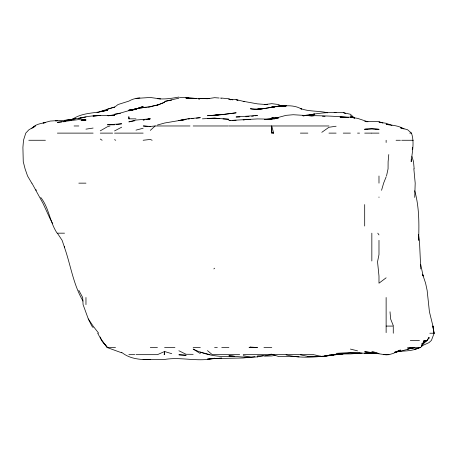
<?xml version="1.0" encoding="UTF-8"?>
<svg xmlns="http://www.w3.org/2000/svg" width="457" height="457" viewBox="0 0 457 457"><rect width="100%" height="100%" fill="white"/><g stroke="black" fill="none" stroke-linecap="round" stroke-linejoin="round"><path stroke-width="0.69" d="M64.511 246.3L64.528 247.563C70.772 265.374 73.286 284.602 83.043 301.066M411.26 159.105L411.197 161.704C412.14 152.25 414.665 142.338 411.477 133.118L407.57 129.737L400.423 127.737L401.617 128.297M388.776 154.557L388.113 161.704L388.062 168.85L386.508 175.996M412.243 149.359L412.568 147.411M381.561 190.295L383.623 183.148L386.131 176.865M422.588 274.24L425.593 283.203L427.129 290.349L429.42 311.788L432.945 326.081L434.15 333.227L431.437 340.374L429.014 342.619L421.868 345.875M397.824 351.387C405.17 350.965 412.917 351.085 419.566 347.52L414.716 349.314L420.52 347.52L421.868 346.2L424.125 340.374L425.993 340.374L421.868 345.8M422.114 345.195L424.125 340.374M429.014 338.74L429.014 337.38L427.301 340.374L422.954 343.95M429.014 337.38L427.146 340.374L425.97 341.185M422.782 343.853L425.993 340.374M31.864 128.428C35.149 124.258 40.782 123.464 45.683 122.539M213.847 268.905L214.607 268.202M150.29 130.382L155.152 125.972L190.003 125.972M33.155 127.771L35.332 125.972L28.791 129.879L25.775 133.118L23.501 140.265L22.907 147.411L23.256 161.704L25.084 168.85L27.569 175.996L31.767 183.148M114.553 107.195L118.032 104.533L128.845 101.117A24.472 24.472 0 0 1 139.882 97.929M386.131 277.805L378.984 283.203L378.984 276.057L377.539 261.758L378.984 254.612L378.984 240.319M321.808 132.33L328.96 127.263L336.106 126.223M107.406 109.217L106.39 109.92L107.406 109.217L114.553 107.047L100.26 111.525L107.406 110.223C95.684 113.633 82.591 112.016 72.246 119.437M423.628 342.801L424.799 341.996M100.26 130.851L107.406 126.743L110 125.972M114.553 130.925L121.699 127.177M159.036 104.533L164.583 102.271L157.437 105.121L150.29 106.641L159.036 104.533L157.437 105.121M136.643 108.875L143.144 106.407L135.992 109.029L143.144 107.127L128.845 110.434L135.346 109.154L128.845 110.131L135.346 109.126M73.743 119.3L71.675 119.54L73.543 118.826M397.824 350.947L400.423 350.028L393.277 353.421L388.936 354.666L386.131 354.843L364.692 351.713L370.541 352.364M97.01 112.679L99.609 111.879M157.437 125.024L164.583 123.024L186.022 119.386L181.475 120.488M132.096 110.28L135.992 109.24C128.634 110.057 121.853 113.187 114.553 114.29L120.402 113.387M135.992 130.131L143.144 128.246M100.74 111.679L107.406 109.966L100.26 111.679M178.876 98.175L164.583 101.437L171.729 100.106M233.453 356.06L228.9 355.82C240.308 356.746 252.093 358.602 263.335 355.723M146.56 119.58L149.982 118.826L145.88 119.534M84.019 117.443L78.821 118.466C90.395 114.975 102.608 115.53 114.553 115.347L113.256 115.398M302.968 115.798L314.662 114.056L308.818 114.97C317.809 113.319 326.949 112.194 336.106 112.639M55.428 120.877L71.675 119.843L65.174 120.408M134.695 120.774L128.845 121.882L135.992 120.054L150.29 118.826L146.389 119.471M306.219 115.41L307.515 115.17L302.968 115.467L314.016 115.855M186.022 119.271L178.876 120.557L187.604 118.826L200.315 117.683L196.419 118.117M335.558 354.369L328.96 355.152L350.399 353.021L377.036 353.392M71.675 119.54L75.668 118.826M275.034 355.369L271.784 355.952L264.637 356.14M394.58 352.313L400.423 351.267L407.57 349.325L411.037 347.52L407.57 349.199L414.716 347.771L407.57 348.994M56.08 120.854L57.382 120.625L50.236 121.065L43.084 123.007L45.683 122.596M286.076 105.898C274.046 105.424 262.438 110.743 250.345 108.755C262.421 110.783 274.029 105.253 286.076 105.898L280.878 106.264C287.784 105.413 295.313 105.321 301.431 109.034M144.509 119.774L143.144 120.008L144.441 119.797M278.93 106.053L271.784 107.298L275.034 106.887M273.646 119.031L274.891 118.826M254.892 356.694L243.198 357.98L214.607 358.591L215.91 358.511M139.893 108.246L135.992 108.869L129.497 110.777L135.992 108.835L143.144 107.424L150.29 106.812L147.691 107.144M141.19 108.041L142.493 107.829M64.528 120.465L85.967 117.061M271.669 354.666L264.637 355.797L257.491 355.889L257.491 357.031M85.967 129.148L93.114 128.051M251.641 116.306L253.589 116.009M254.892 115.815L257.491 115.427L236.052 116.981L239.948 116.929M278.239 117.923L272.041 118.826L276.177 118.352M108.058 115.855L114.553 114.941L107.406 115.638L111.954 115.455M116.501 124.521L121.699 123.79L107.406 124.801L114.553 124.795M335.004 354.666L343.253 353.764C324.396 356.032 304.813 359.585 286.076 354.883M328.96 355.506L330.32 355.317M333.719 354.855L331.679 355.135L333.719 354.826M178.876 97.055C171.809 98.364 164.651 99.483 157.437 98.678M336.106 354.272L338.706 353.929M340.002 353.758L341.95 353.507M143.789 107.646L146.389 107.309M81.42 120.157L85.967 119.58L81.42 119.991M327.006 355.752L324.407 356.083L328.96 355.649L321.808 356.563L314.662 354.889M276.331 106.727L277.633 106.561L271.784 106.864L277.633 106.481M377.036 353.038L371.838 353.684L364.692 353.141L374.437 353.027M187.884 119.049L189.746 118.826M332.313 354.992L333.661 354.826M143.144 140.265L150.29 139.442L152.135 140.265M191.803 118.614L193.168 118.472M331.765 355.1L343.253 353.969L350.399 353.912L362.093 353.027M135.992 98.415L150.29 97.478L160.681 98.946M265.288 119.505L271.784 118.854L264.637 119.443L271.784 119.346M243.198 119.991L244.495 119.865M248.391 119.488L250.345 119.3L243.198 119.374L247.745 119.505M155.152 125.972L150.29 126.435L143.264 125.972L147.48 126.355M61.929 121.91L57.382 122.327L78.821 119.563L85.967 120.631L84.019 120.522M63.226 121.79L65.825 121.608M281.529 106.235L286.076 105.83L278.93 105.698M202.44 118.826L214.607 118.157L228.9 119.266L223.027 118.871M334.153 112.639L343.253 112.336L345.635 113.667M336.106 353.347L350.399 352.547M217.206 358.425L221.754 358.134L207.461 359.093L214.607 358.219C197.99 362.338 181.28 356.597 164.583 359.465C150.222 359.139 133.787 362.121 121.699 352.381M293.223 356.477L278.93 356.643L271.784 354.209L264.637 354.666L243.198 354.666M317.261 356.237L307.515 356.334L300.369 354.815M367.291 129.257L364.692 129.251L371.838 128.817L378.984 129.314L375.734 129.291M364.692 129.251L371.838 128.823L378.984 129.314M314.662 356.631L321.162 356.237L314.662 356.603L307.515 356.334M245.797 116.752L249.042 116.569M230.854 120.459L228.9 120.539L257.491 118.917L271.784 119.163L286.076 115.347L293.223 114.73L312.062 115.861M232.15 120.408L236.052 120.254M209.409 98.655L186.022 98.329L190.569 98.484M234.749 356.243C220.537 357.5 206.027 355.466 193.168 349.068L200.315 353.575M302.968 115.615C318.169 115.587 333.37 115.924 348.451 117.449L340.002 117.083L350.399 117.192L357.545 118.346L367.942 121.83M267.465 104.544L264.637 104.556L271.784 103.676L278.679 104.533L280.581 105.853M228.9 99.575L236.052 99.563L238 100.449M179.527 97.387L186.022 97.387L196.419 98.518M264.637 104.533L267.648 104.533M99.917 111.679L101.454 111.679M73.394 118.826L73.737 118.826M128.845 118.826L129.154 118.826L128.845 116.672L128.845 118.826L135.992 118.871M74.068 125.972L78.821 125.972M193.168 125.972L228.226 125.972M228.9 125.972L271.607 125.972L271.784 133.118L273.646 133.118L271.784 125.972L328.96 125.972M57.382 133.118L93.114 133.118M100.26 133.118L112.633 133.118M114.553 133.118L143.144 133.118M300.369 133.118L307.875 133.118M328.96 133.118L336.106 133.118M343.253 133.118L350.399 133.118M357.545 133.118L359.545 133.118M364.692 133.118L371.632 133.118M371.838 133.118L378.984 133.118M409.752 133.118L411.477 133.118M28.791 140.265L45.414 140.265M396.07 140.265L400.423 140.265M401.692 140.265L413.299 140.265M78.821 183.148L85.967 183.148M64.528 233.173L57.119 233.173C49.693 222.073 49.185 208.009 40.736 197.441M64.528 247.466L62.106 240.319L57.382 233.173M386.131 326.081L393.266 326.081L393.277 333.227M429.814 333.227L434.15 333.227M410.312 340.374L419.452 340.374M97.678 333.227L101.608 340.374L107.406 347.52L115.501 347.52M150.29 347.52L157.437 347.52M164.583 347.52L174.945 347.52M193.168 347.52L200.315 347.52M214.607 347.52L217.338 347.52M221.754 347.52L228.9 347.52M263.952 347.52L271.784 347.52M407.57 347.52L420.52 347.52M128.845 354.666L134.718 354.666M135.992 354.666L157.437 354.666L164.583 351.507L171.729 353.695M239.662 354.666L212.305 354.666L207.461 350.61M300.021 354.666L272.481 354.666L271.784 354.655L271.784 354.209M300.369 354.666L314.096 354.666M383.663 354.666L388.936 354.666M193.168 354.324L186.022 354.261L178.876 350.753M293.223 356.346L295.171 356.386M360.145 352.77L350.399 352.695M322.459 116.232L325.058 116.312M200.315 98.495L207.461 98.729L214.607 97.678L219.154 98.015M191.871 98.529L193.168 98.569L186.022 98.038M278.279 117.786L271.784 117.569L273.08 117.678M364.692 121.299L378.984 121.665L382.88 123.104M307.515 115.615L312.714 115.855M219.154 118.597L207.461 118.414L214.607 118.157L219.806 118.574M293.223 356.517L295.171 356.631M296.473 356.706L299.072 356.86M198.367 98.855L199.663 98.941M220.457 98.106L221.754 98.204M275.034 117.837L278.279 118.112M148.885 126.48L150.29 126.612M221.754 98.072L228.9 98.798L230.688 99.877M198.367 98.752L199.663 98.906M372.489 352.587L373.786 352.753M266.265 104.533L257.491 103.876L243.198 101.294L244.495 101.711M343.253 117.323L345.852 117.689M327.658 112.828C318.615 110.548 309.075 111.885 300.369 108.458L301.431 109.172M243.198 355.683L250.345 357.048M210.031 354.666L200.315 352.107M228.9 99.049L232.802 99.877M343.253 112.685L350.399 114.256L354.306 117.912M365.343 121.459L366.64 121.779M350.399 349.079L357.545 350.845M389.381 124.995L386.131 124.178C392.152 125.355 398.767 125.521 403.999 129.011M271.784 132.581L273.646 133.118M186.022 97.387L187.97 97.969M380.932 122.716L378.984 122.122L386.131 123.293L391.98 125.486M186.267 97.387L188.153 97.969M371.838 351.279L378.984 353.598M244.495 101.614L236.052 99.586L237.349 100.169M107.406 347.628L121.699 352.81M114.553 139.659L115.752 140.265M354.752 118.18L350.399 115.912L354.061 118.095M100.26 139.031L102.117 140.265M93.114 327.532L91.868 326.081L88.298 318.935L83.088 304.642L82.671 297.496L78.821 290.349M100.26 337.026L101.683 340.374L107.406 347.52M101.683 340.374L107.246 347.52M98.649 333.227L93.114 326.081L88.298 318.935M377.779 233.173L378.984 234.921M35.937 189.649L36.349 190.295M35.937 190.518L43.084 203.525L50.156 218.88M31.916 183.148L35.829 190.295M50.236 219.04L52.744 223.696M393.277 325.641L390.609 318.935L390.015 311.788M422.514 274.24L423.159 276.057L420.68 264.357M411.957 156.505L413.522 161.704L414.156 168.85M414.716 190.775C419.258 206.918 419.178 223.696 418.612 240.319L418.395 236.423M418.441 234.475L419.44 240.319L420.754 268.905M413.848 168.85L415.196 183.148L414.716 197.441M271.607 125.972L271.784 133.118M421.868 343.407L421.868 346.2M386.131 140.265L386.131 142.487M386.131 297.496L386.131 332.627M378.984 175.996L378.984 183.148M378.984 196.984L378.984 197.441M371.838 233.173L371.838 261.004M364.692 204.587L364.692 226.026M85.967 297.496L85.967 304.642M64.528 246.3L64.528 247.563M164.583 351.507L164.132 354.666L164.583 354.666L164.583 351.507M250.345 347.063L249.002 347.52L257.491 347.52L250.345 347.063M400.423 351.033L394.58 352.278L400.423 351.033M336.175 354.666L343.253 353.478L336.175 354.666M236.052 112.828L221.754 114.667L207.461 115.718L221.754 114.633L236.052 112.828M323.11 356.249L321.808 356.414L323.11 356.266M221.754 114.404L214.607 115.307L221.754 114.404M264.637 108.52L257.491 109.177L264.637 108.56M100.26 115.478L93.114 116.038L100.26 115.478M150.29 359.413L143.144 359.602L150.29 359.413M304.271 115.764L302.968 115.781L304.271 115.77M186.022 355.232L178.876 354.803L186.022 355.26M351.696 117.649L350.399 117.495L351.696 117.672M433.944 333.227L432.905 326.081L433.944 333.227"/></g></svg>
